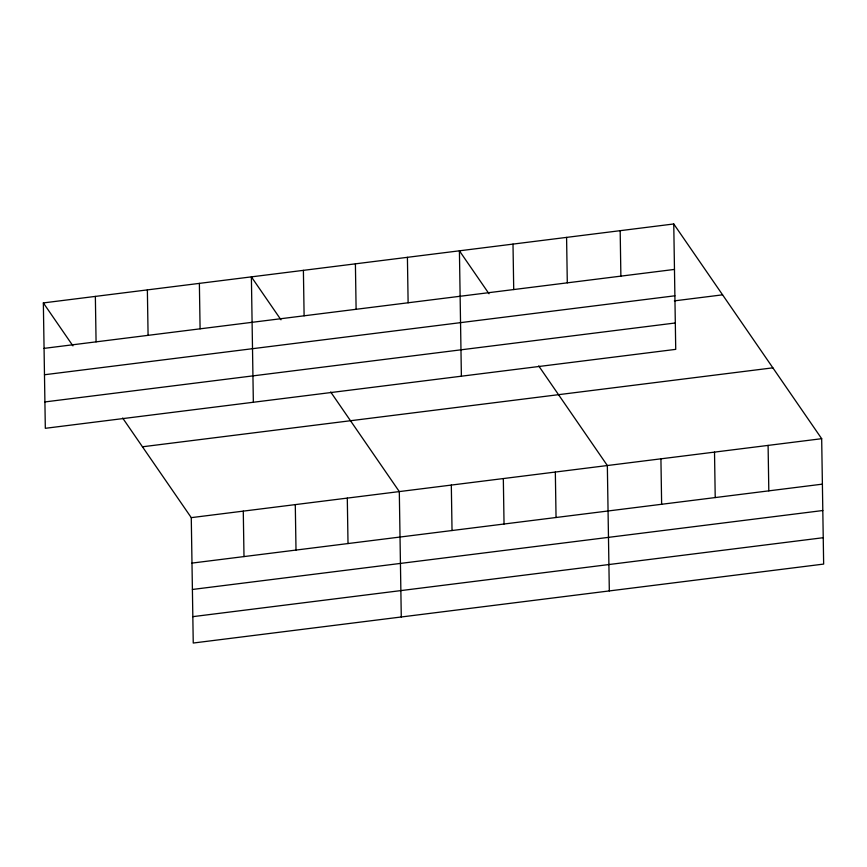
<?xml version="1.0" encoding="UTF-8"?>
<svg xmlns="http://www.w3.org/2000/svg" width="867" height="867" viewBox="0 0 867 867"><rect width="100%" height="100%" fill="white"/><g stroke="black" fill="none" stroke-linecap="round" stroke-linejoin="round"><path stroke-width="1.3" d="M673.757 223.968L675.729 349.358L45.322 428.309L43.35 302.919L673.757 223.968L821.678 438.691L823.65 564.081L193.243 643.032L191.271 517.642L122.648 418.024M44.065 348.371L674.472 269.42M44.477 374.75L674.884 295.799M674.342 300.871L722.569 294.834M44.911 401.93L675.306 322.979M142.459 446.787L772.865 367.836M191.271 517.642L821.678 438.691M191.986 563.095L822.393 484.144M192.398 589.473L822.805 510.522M192.832 616.654L823.238 537.703M488.999 293.761L459.412 250.812L461.385 376.202M538.71 365.917L607.344 465.536L609.317 590.926M280.973 319.815L251.387 276.866L253.348 402.255M330.685 391.971L399.308 491.589L401.28 616.979M43.35 302.919L72.936 345.868M768.097 445.41L768.812 490.852M714.516 452.119L715.221 497.56M660.925 458.827L661.64 504.269M620.176 230.676L620.88 276.129M566.584 237.395L567.3 282.837M555.335 472.049L556.05 517.501M513.004 244.104L513.719 289.545M503.326 478.562L504.041 524.015M451.317 485.076L452.032 530.528M407.414 257.326L408.119 302.778M355.405 263.839L356.109 309.291M347.299 498.102L348.014 543.555M303.396 270.352L304.111 315.805M295.289 504.616L296.005 550.068M243.28 511.129L243.995 556.581M199.377 283.379L200.093 328.831M147.368 289.892L148.084 335.345M95.359 296.406L96.074 341.858"/></g></svg>
